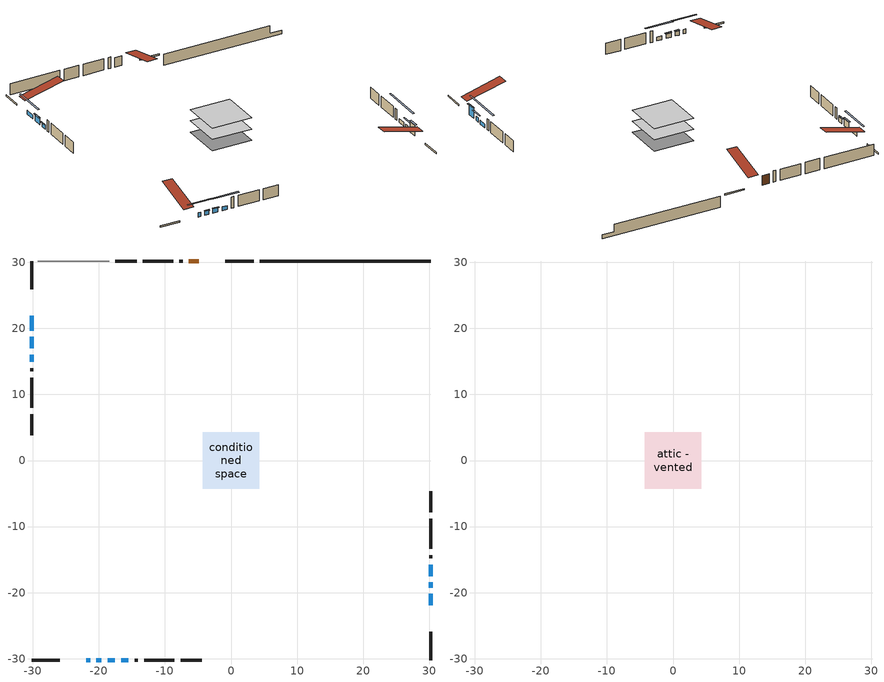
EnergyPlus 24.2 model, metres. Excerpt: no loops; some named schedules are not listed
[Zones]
conditioned space
 floor adiabatic (AdiabaticFloorConstruction): -4.3,-4.3 -4.3,4.3 4.3,4.3 4.3,-4.3 z1.37
 floor foundation (Slab1 construction): -4.3,-4.3 -4.3,4.3 4.3,4.3 4.3,-4.3 z-1.07
 wall outside (RimJoist1 construction): 3.41,30.19 -0.85,30.19 / -30.19,-30.19 -25.92,-30.19 / -30.19,30.19 -30.19,25.92 / 30.19,-30.19 30.19,-25.92 z1.37:1.67
 wall outside (AdiabaticWallConstruction 1): -4.89,30.19 -6.37,30.19 z1.37:3.4
 wall outside (AdiabaticWallConstruction): -21.88,-30.19 -21.32,-30.19 / 30.19,-19.22 30.19,-18.41 / -18.68,-30.19 -17.56,-30.19 / -30.19,16.03 -30.19,14.91 z1.37:2.29; -30.19,21.88 -30.19,19.64 / 30.19,-17.48 30.19,-15.75 z1.37:2.18; 30.19,-21.88 30.19,-20.15 z1.37:3.6; -20.4,-30.19 -19.61,-30.19 z1.37:2.26; -30.19,18.71 -30.19,16.96 z1.37:2.82; -16.63,-30.19 -15.51,-30.19 z1.37:2.19
 wall outside (Wall1 construction): -7.3,30.19 -7.81,30.19 / -14.58,-30.19 -14.07,-30.19 / -30.19,13.98 -30.19,13.48 / 30.19,-14.82 30.19,-14.31 z1.37:3.81
 wall outside (Wall2 construction): -8.74,30.19 -13.33,30.19 / -13.15,-30.19 -8.55,-30.19 / -30.19,12.55 -30.19,7.96 / 30.19,-13.39 30.19,-8.79 z1.37:3.81
 wall outside (Wall3 construction): -14.26,30.19 -17.49,30.19 / -7.63,-30.19 -4.39,-30.19 / -30.19,7.03 -30.19,3.79 / 30.19,-7.87 30.19,-4.63 z1.37:3.81
 wall foundation (FoundationWall1 construction): 4.34,30.19,-1.07 4.34,30.19,1.37 27.6,30.19,1.37 27.6,30.19,-0.23 30.19,30.19,-0.23 30.19,30.19,-1.07
 wall adiabatic (Wall4 construction): -18.42,30.19 -29.26,30.19 z1.37:3.81
 window (WindowConstruction 6): -21.88,-30.19 -21.32,-30.19 z1.37:2.28
 window (WindowConstruction 9): -30.19,21.88 -30.19,19.64 z1.37:2.18
 window (WindowConstruction): 30.19,-21.88 30.19,-20.15 z1.37:3.6
 window (WindowConstruction 1): 30.19,-19.22 30.19,-18.41 z1.37:2.28
 window (WindowConstruction 2): -20.39,-30.19 -19.61,-30.19 z1.37:2.26
 window (WindowConstruction 3): -18.68,-30.19 -17.56,-30.19 z1.37:2.28
 window (WindowConstruction 4): -30.19,18.71 -30.19,16.96 z1.37:2.82
 window (WindowConstruction 5): -30.19,16.03 -30.19,14.91 z1.37:2.28
 window (WindowConstruction 7): 30.19,-17.48 30.19,-15.75 z1.37:2.18
 window (WindowConstruction 8): -16.63,-30.19 -15.51,-30.19 z1.37:2.18
 door (Door): -4.9,30.19 -6.37,30.19 z1.37:3.4
 ceiling adiabatic (AdiabaticFloorConstruction): 4.3,-4.3 4.3,4.3 -4.3,4.3 -4.3,-4.3 z1.37
attic - vented
 floor to conditioned space (Floor1 construction Reversed): -4.3,-4.3 -4.3,4.3 4.3,4.3 4.3,-4.3 z3.81
 roof outside (Roof1 construction): -3.97,30.19,3.81 -3.97,21.71,5.93 -1.78,21.71,5.93 -1.78,30.19,3.81; -22.81,-30.19,3.81 -22.81,-21.71,5.93 -24.99,-21.71,5.93 -24.99,-30.19,3.81; -30.19,22.81,3.81 -21.71,22.81,5.93 -21.71,24.99,5.93 -30.19,24.99,3.81; 30.19,-22.81,3.81 21.71,-22.81,5.93 21.71,-24.99,5.93 30.19,-24.99,3.81
shading: -18.88,-30.19 -24.32,-30.19 -24.32,-30.49 -18.88,-30.49 z4.73; -30.19,17.2 -30.19,24.32 -30.49,24.32 -30.49,17.2 z4.63; 30.19,-20 30.19,-22.03 30.49,-22.03 30.49,-20 z3.75; 30.19,-17.5 30.19,-20.13 30.49,-20.13 30.49,-17.5 z3.2; -19.46,-30.19 -20.54,-30.19 -20.54,-30.49 -19.46,-30.49 z2.41; -17.41,-30.19 -18.83,-30.19 -18.83,-30.49 -17.41,-30.49 z2.43; -30.19,16.81 -30.19,18.86 -30.49,18.86 -30.49,16.81 z2.97; -30.19,14.76 -30.19,16.18 -30.49,16.18 -30.49,14.76 z2.43; 30.19,-12.09 30.19,-21.14 30.49,-21.14 30.49,-12.09 z5.84; -13.07,-30.19 -19.07,-30.19 -19.07,-30.49 -13.07,-30.49 z4.63
[Building]
Building 1: Terrain=Suburbs
[Site:Location]
Windsor AP_ON: Latitude {deg}=42.28; Longitude {deg}=-82.96; Time Zone {hr}=-5; Elevation {m}=190; Keep Site Location Information=Yes
[Site:GroundTemperature:Shallow]
6.34957, 4.46684, 4.31606, 5.20952, 8.79623, 12.3662, 15.4612, 17.4219, 17.5884, 15.9938, 12.9777, 9.51722
[Site:WaterMainsTemperature]
Calculation Method=Schedule; Temperature Schedule=mains temperature schedule
[Material] Roughness=Rough; Thermal Absorptance=0.9
Name | Thickness {m} | Conductivity {W/m-K} | Density {kg/m3} | Specific Heat {J/kg-K} | Solar Absorptance | Visible Absorptance
asphalt or fiberglass shingles | 0.00635 | 0.162714 | 1121.4 | 1465.45 | 0.4 | 0.4
ceiling loosefill ins | 0.169333 | 0.0480833 | 16.02 | 1046.75 | 0.7 | 0.7
ceiling stud and cavity | 0.1397 | 0.511843 | 65.682 | 1177.47 | 0.7 | 0.7
concrete 4.0 in. | 0.1016 | 1.803125 | 2242.8 | 837.4 | 0.7 | 0.7
concrete 8.0 in. | 0.2032 | 1.803125 | 2242.8 | 837.4 | 0.7 | 0.7
door material | 0.04445 | 0.053851 | 512.64 | 1214.23 | 0.7 | 0.7
floor covering | 0.0127 | 0.0433444 | 54.468 | 1339.84 | 0.6 | 0.6
floor rigid ins; wall rigid ins | 0.512978 | 0.029427 | 32.04 | 1214.23 | 0.7 | 0.7
floor stud and cavity | 0.1397 | 1.75129 | 37.0049 | 1207.88 | 0.7 | 0.7
furniture material conditioned space 1 | 0.1524 | 0.115458 | 640.8 | 1214.23 | 0.6 | 0.6
gypsum board | 0.0127 | 0.160291 | 801 | 837.4 | 0.6 | 0.6
osb sheathing 0.5 in. | 0.0127 | 0.115458 | 512.64 | 1214.23 | 0.7 | 0.7
osb sheathing 0.5 in. 1 | 0.0127 | 0.115458 | 512.64 | 1214.23 | 0.4 | 0.4
osb sheathing 0.75 in. | 0.01905 | 0.115458 | 512.64 | 1214.23 | 0.7 | 0.7
osb sheathing 2.0 in. | 0.0508 | 0.115458 | 512.64 | 1214.23 | 0.7 | 0.7
rim joist rigid ins | 0.051816 | 0.029427 | 32.04 | 1214.23 | 0.7 | 0.7
rim joist stud and cavity | 0.0508 | 0.256263 | 125.044 | 1163.47 | 0.6 | 0.6
wall stud and cavity | 0.1397 | 0.090055 | 139.0536 | 1170.24 | 0.7 | 0.7
wall stud and cavity 1 | 0.1397 | 0.0793383 | 139.0536 | 1170.24 | 0.7 | 0.7
wall stud and cavity 2 | 0.1397 | 0.0837583 | 139.0536 | 1170.24 | 0.7 | 0.7
wall stud and cavity 3 | 0.1397 | 0.0726178 | 139.0536 | 1170.24 | 0.7 | 0.7
wall stud and cavity 4 | 0.0889 | 0.380278 | 52.3479 | 1209.89 | 0.7 | 0.7
wall stud and cavity 5 | 0.0889 | 0.391764 | 83.0341 | 1211.67 | 0.7 | 0.7
wood siding | 0.0254 | 0.102417 | 544.68 | 1172.36 | 0.4 | 0.4
wood siding 1; wood siding 2; wood siding 3 | 0.0254 | 0.102417 | 544.68 | 1172.36 | 0.7 | 0.7
[WindowMaterial:SimpleGlazingSystem]
Name | U-Factor {W/m2-K} | Solar Heat Gain Coefficient
WindowMaterial | 2.79471 | 0.64
WindowMaterial 1 | 2.76689 | 0.63
WindowMaterial 2 | 2.76973 | 0.49
WindowMaterial 3 | 2.77825 | 0.53
WindowMaterial 4 | 2.78676 | 0.69
WindowMaterial 5 | 2.75553 | 0.6
WindowMaterial 6 | 2.78165 | 0.56
WindowMaterial 7 | 2.77541 | 0.52
[Construction]
AdiabaticFloorConstruction: floor stud and cavity, floor rigid ins, osb sheathing 0.75 in., floor covering
AdiabaticWallConstruction: wood siding 2, wall rigid ins, wall stud and cavity 4, gypsum board
AdiabaticWallConstruction 1: wood siding 3, wall rigid ins, wall stud and cavity 4, gypsum board
Door: door material
Floor1 construction Reversed: gypsum board, ceiling stud and cavity, ceiling loosefill ins
FoundationWall1 construction: concrete 8.0 in.
furniture construction conditioned space 1: furniture material conditioned space 1
PartitionWallConstruction: gypsum board, wall stud and cavity 5, gypsum board
RimJoist1 construction: wood siding 1, rim joist rigid ins, osb sheathing 2.0 in., rim joist stud and cavity
Roof1 construction: asphalt or fiberglass shingles
Slab1 construction: concrete 4.0 in.
Wall1 construction: wood siding, osb sheathing 0.5 in., wall stud and cavity, gypsum board
Wall2 construction: wood siding, osb sheathing 0.5 in., wall stud and cavity 1, gypsum board
Wall3 construction: wood siding, osb sheathing 0.5 in., wall stud and cavity 2, gypsum board
Wall4 construction: osb sheathing 0.5 in. 1, wall stud and cavity 3, gypsum board
WindowConstruction: WindowMaterial
WindowConstruction 1: WindowMaterial 1
WindowConstruction 2: WindowMaterial 2
WindowConstruction 3; WindowConstruction 5: WindowMaterial 3
WindowConstruction 4: WindowMaterial 4
WindowConstruction 6: WindowMaterial 5
WindowConstruction 7: WindowMaterial 6
WindowConstruction 8; WindowConstruction 9: WindowMaterial 7
[Zone] Multiplier=1; Part of Total Floor Area=Yes
Name | Volume {m3}
attic - vented | 25.7528
conditioned space | 378.1
[Space]
Name | Zone | Volume {m3}
attic - vented 1 | attic - vented | 25.7528
conditioned space 1 | conditioned space | 378.1
[ZoneInfiltration:EffectiveLeakageArea]
infil attic - vented 1: Zone or Space=attic - vented 1; Schedule=Always On Discrete; Effective Air Leakage Area {cm2}=3290.67; Stack Coefficient=0.000147338; Wind Coefficient=8.2012e-06
[ZoneMixing]
whole house fan mix: Zone or Space=attic - vented; Schedule=Always On Continuous; Design Flow Rate Calculation Method=Flow/Zone; Design Flow Rate {m3/s}=0; Source Zone or Space=conditioned space
[SurfaceProperty:ExposedFoundationPerimeter]
Slab1: Exposed Perimeter Calculation Method=TotalExposedPerimeter; Total Exposed Perimeter {m}=25.847
[InternalMass] Zone or ZoneList=conditioned space; Space or SpaceList=conditioned space 1
Name | Construction | Surface Area {m2}
furniture mass conditioned space 1 | furniture construction conditioned space 1 | 59.216
partition wall mass | PartitionWallConstruction | 148.04
[Lights]
interior lighting: Zone or ZoneList or Space or SpaceList=conditioned space 1; Schedule=interior lighting schedule; Design Level Calculation Method=LightingLevel; Lighting Level {W}=343.2; Return Air Fraction=0; Fraction Radiant=0.6; Fraction Visible=0.2; Fraction Replaceable=1
[People]
occupants: Zone or ZoneList or Space or SpaceList=conditioned space 1; Number of People Schedule=occupants schedule; Number of People Calculation Method=People; Number of People=3; Fraction Radiant=0.314171; Sensible Heat Fraction=0.56303; Activity Level Schedule=occupants activity schedule; Carbon Dioxide Generation Rate {m3/s-W}=0; Enable ASHRAE 55 Comfort Warnings=No; Mean Radiant Temperature Calculation Type=EnclosureAveraged
[ElectricEquipment] Zone or ZoneList or Space or SpaceList=conditioned space 1; Design Level Calculation Method=EquipmentLevel
Name | Schedule | Design Level {W} | Fraction Latent | Fraction Radiant | Fraction Lost
clothes dryer | clothes dryer schedule | 140.772 | 0.015 | 0.081 | 0.85
clothes washer | clothes washer schedule | 32.1985 | 0.03 | 0.162 | 0.7
cooking range | cooking range schedule | 208.969 | 0.08 | 0.432 | 0.2
dishwasher | dishwasher schedule | 66.8632 | 0.3 | 0.18 | 0.4
fridge | fridge schedule | 72.9452 | 0 | 0.6 | 0
mech vent house fan | mech vent house fan schedule | 0 | 0 | 0 | 1
mech vent house fan cfis | mech vent house fan cfis schedule | 0 | 0 | 0 | 0
misc plug loads | misc plug loads schedule | 494.7 | 0.045 | 0.513 | 0.1
whole house fan | Always On Discrete | 0 | 0 | 0 | 1
[OtherEquipment] Zone or ZoneList or Space or SpaceList=conditioned space 1; Design Level Calculation Method=EquipmentLevel
Name | Fuel Type | Schedule | Design Level {W} | Fraction Latent | Fraction Radiant | Fraction Lost
clothes dryer 1 | Electricity | clothes dryer schedule | 0 | 0.015 | 0.081 | 0.85
cooking range 1 | Electricity | cooking range schedule | 0 | 0.08 | 0.432 | 0.2
general water use latent | None | general water use schedule | 59.3978 | 1 | 0 | 0
general water use sensible | None | general water use schedule | -58.539 | 0 | 0.6 | 0
mech vent house fan latent load | None | Always On Discrete | 0 | 1 | 0 | 0
mech vent house fan sensible load | None | Always On Discrete | 0 | 0 | 0 | 0
water heater energy adjustment1 | NaturalGas | Always On Discrete | 0.01 | 0 | 0 | 1
[ZoneInfiltration:DesignFlowRate] Zone or ZoneList or Space or SpaceList=conditioned space 1; Schedule=Always On Discrete; Design Flow Rate Calculation Method=Flow/Zone; Design Flow Rate {m3/s}=0
infil flow; natural vent flow; whole house fan flow
[AvailabilityManager:Scheduled]
central ac and furnace airloop Availability Manager: Schedule=Always On Discrete
[Foundation:Kiva]
Foundation Kiva 1: Initial Indoor Air Temperature {C}=18; Wall Height Above Grade {m}=1.36998; Wall Depth Below Slab {m}=0.2032
[Foundation:Kiva:Settings]
Soil Conductivity {W/m-K}=0.849921; Soil Density {kg/m3}=1842.3; Soil Specific Heat {J/kg-K}=418.7; Ground Solar Absorptivity=0.9; Ground Thermal Absorptivity=0.9; Ground Surface Roughness {m}=0.03; Far-Field Width {m}=40; Deep-Ground Boundary Condition=ZeroFlux; Deep-Ground Depth {m}=40; Minimum Cell Dimension {m}=0.2; Maximum Cell Growth Coefficient=3; Simulation Timestep=Timestep
[Exterior:Lights]
exterior lighting: Schedule=exterior lighting schedule; Design Level {W}=75.6
[EnergyManagementSystem:GlobalVariable]
central_ac_and_furnace_airloop_Fan_RTF
infil_program_Qfan
infil_program_Qinf
natural_vent_program_Qnv
natural_vent_program_Qwhf
[EnergyManagementSystem:Sensor]
Name | Output:Variable or Output:Meter Index Key | Output:Variable or Output:Meter
airflow_gain | infil flow | Infiltration Sensible Heat Gain Energy
airflow_gain_1 | natural vent flow | Infiltration Sensible Heat Gain Energy
airflow_gain_2 | whole house fan flow | Infiltration Sensible Heat Gain Energy
airflow_loss | infil flow | Infiltration Sensible Heat Loss Energy
airflow_loss_1 | natural vent flow | Infiltration Sensible Heat Loss Energy
airflow_loss_2 | whole house fan flow | Infiltration Sensible Heat Loss Energy
clg_load_cond |  | Cooling:EnergyTransfer:Zone:CONDITIONED SPACE
clg_sp_s; clg_sp_s_1 | cooling setpoint | Schedule Value
clothes_dryer_exhaust_0_sch_s | clothes dryer exhaust 0 schedule | Schedule Value
cool_season | cooling season schedule | Schedule Value
htg_load_cond |  | Heating:EnergyTransfer:Zone:CONDITIONED SPACE
htg_sp_s; htg_sp_s_1 | heating setpoint | Schedule Value
ig_ee_conv | clothes dryer | Electric Equipment Convective Heating Energy
ig_ee_conv_2 | cooking range | Electric Equipment Convective Heating Energy
ig_ee_conv_4 | fridge | Electric Equipment Convective Heating Energy
ig_ee_conv_5 | misc plug loads | Electric Equipment Convective Heating Energy
ig_ee_conv_6 | whole house fan | Electric Equipment Convective Heating Energy
ig_ee_rad | clothes dryer | Electric Equipment Radiant Heating Energy
ig_ee_rad_2 | cooking range | Electric Equipment Radiant Heating Energy
ig_ee_rad_4 | fridge | Electric Equipment Radiant Heating Energy
ig_ee_rad_5 | misc plug loads | Electric Equipment Radiant Heating Energy
ig_ee_rad_6 | whole house fan | Electric Equipment Radiant Heating Energy
ig_lgt_conv | interior lighting | Lights Convective Heating Energy
ig_lgt_rad | interior lighting | Lights Radiant Heating Energy
ig_lgt_vis | interior lighting | Lights Visible Radiation Heating Energy
ig_oe_conv | clothes dryer 1 | Other Equipment Convective Heating Energy
ig_oe_conv_1 | cooking range 1 | Other Equipment Convective Heating Energy
ig_oe_conv_2 | general water use latent | Other Equipment Convective Heating Energy
ig_oe_conv_3 | general water use sensible | Other Equipment Convective Heating Energy
ig_oe_conv_4 | water heater energy adjustment1 | Other Equipment Convective Heating Energy
ig_oe_rad | clothes dryer 1 | Other Equipment Radiant Heating Energy
ig_oe_rad_1 | cooking range 1 | Other Equipment Radiant Heating Energy
ig_oe_rad_2 | general water use latent | Other Equipment Radiant Heating Energy
ig_oe_rad_3 | general water use sensible | Other Equipment Radiant Heating Energy
ig_oe_rad_4 | water heater energy adjustment1 | Other Equipment Radiant Heating Energy
ig_ppl_conv | occupants | People Convective Heating Energy
ig_ppl_rad | occupants | People Radiant Heating Energy
im_conv | furniture mass conditioned space 1 | Surface Inside Face Convection Heat Gain Energy
im_conv_1 | partition wall mass | Surface Inside Face Convection Heat Gain Energy
im_ig | furniture mass conditioned space 1 | Surface Inside Face Internal Gains Radiation Heat Gain Energy
im_ig_1 | partition wall mass | Surface Inside Face Internal Gains Radiation Heat Gain Energy
im_lgt | furniture mass conditioned space 1 | Surface Inside Face Lights Radiation Heat Gain Energy
im_lgt_1 | partition wall mass | Surface Inside Face Lights Radiation Heat Gain Energy
im_sol | furniture mass conditioned space 1 | Surface Inside Face Solar Radiation Heat Gain Energy
im_sol_1 | partition wall mass | Surface Inside Face Solar Radiation Heat Gain Energy
im_surf | furniture mass conditioned space 1 | Surface Inside Face Net Surface Thermal Radiation Heat Gain Energy
im_surf_1 | partition wall mass | Surface Inside Face Net Surface Thermal Radiation Heat Gain Energy
mv_conv | mech vent house fan | Electric Equipment Convective Heating Energy
mv_conv_1 | mech vent house fan cfis | Electric Equipment Convective Heating Energy
mv_conv_2 | mech vent house fan latent load | Other Equipment Convective Heating Energy
mv_conv_3 | mech vent house fan sensible load | Other Equipment Convective Heating Energy
mv_rad | mech vent house fan | Electric Equipment Radiant Heating Energy
mv_rad_1 | mech vent house fan cfis | Electric Equipment Radiant Heating Energy
mv_rad_2 | mech vent house fan latent load | Other Equipment Radiant Heating Energy
mv_rad_3 | mech vent house fan sensible load | Other Equipment Radiant Heating Energy
natural_vent_s | natural vent schedule | Schedule Value
out_pb_s |  | Site Outdoor Air Barometric Pressure
out_wt_s |  | Site Outdoor Air Humidity Ratio
site_vw_s |  | Site Wind Speed
ss_back_out | Window1 | Surface Window Shortwave from Zone Back Out Window Heat Transfer Rate
ss_back_out_1 | Window10 | Surface Window Shortwave from Zone Back Out Window Heat Transfer Rate
ss_back_out_2 | Window2 | Surface Window Shortwave from Zone Back Out Window Heat Transfer Rate
ss_back_out_3 | Window3 | Surface Window Shortwave from Zone Back Out Window Heat Transfer Rate
ss_back_out_4 | Window4 | Surface Window Shortwave from Zone Back Out Window Heat Transfer Rate
ss_back_out_5 | Window5 | Surface Window Shortwave from Zone Back Out Window Heat Transfer Rate
ss_back_out_6 | Window6 | Surface Window Shortwave from Zone Back Out Window Heat Transfer Rate
ss_back_out_7 | Window7 | Surface Window Shortwave from Zone Back Out Window Heat Transfer Rate
ss_back_out_8 | Window8 | Surface Window Shortwave from Zone Back Out Window Heat Transfer Rate
ss_back_out_9 | Window9 | Surface Window Shortwave from Zone Back Out Window Heat Transfer Rate
ss_conv | Door1 | Surface Inside Face Convection Heat Gain Energy
ss_conv_1 | Window1 | Surface Inside Face Convection Heat Gain Energy
ss_conv_10 | Window9 | Surface Inside Face Convection Heat Gain Energy
ss_conv_2 | Window10 | Surface Inside Face Convection Heat Gain Energy
ss_conv_3 | Window2 | Surface Inside Face Convection Heat Gain Energy
ss_conv_4 | Window3 | Surface Inside Face Convection Heat Gain Energy
ss_conv_5 | Window4 | Surface Inside Face Convection Heat Gain Energy
ss_conv_6 | Window5 | Surface Inside Face Convection Heat Gain Energy
ss_conv_7 | Window6 | Surface Inside Face Convection Heat Gain Energy
ss_conv_8 | Window7 | Surface Inside Face Convection Heat Gain Energy
ss_conv_9 | Window8 | Surface Inside Face Convection Heat Gain Energy
ss_ig | Door1 | Surface Inside Face Internal Gains Radiation Heat Gain Energy
ss_ig_1 | Window1 | Surface Inside Face Internal Gains Radiation Heat Gain Energy
ss_ig_10 | Window9 | Surface Inside Face Internal Gains Radiation Heat Gain Energy
ss_ig_2 | Window10 | Surface Inside Face Internal Gains Radiation Heat Gain Energy
ss_ig_3 | Window2 | Surface Inside Face Internal Gains Radiation Heat Gain Energy
ss_ig_4 | Window3 | Surface Inside Face Internal Gains Radiation Heat Gain Energy
ss_ig_5 | Window4 | Surface Inside Face Internal Gains Radiation Heat Gain Energy
ss_ig_6 | Window5 | Surface Inside Face Internal Gains Radiation Heat Gain Energy
ss_ig_7 | Window6 | Surface Inside Face Internal Gains Radiation Heat Gain Energy
ss_ig_8 | Window7 | Surface Inside Face Internal Gains Radiation Heat Gain Energy
ss_ig_9 | Window8 | Surface Inside Face Internal Gains Radiation Heat Gain Energy
ss_lgt | Door1 | Surface Inside Face Lights Radiation Heat Gain Energy
ss_sol | Door1 | Surface Inside Face Solar Radiation Heat Gain Energy
ss_surf | Door1 | Surface Inside Face Net Surface Thermal Radiation Heat Gain Energy
ss_surf_1 | Window1 | Surface Inside Face Net Surface Thermal Radiation Heat Gain Energy
ss_surf_10 | Window9 | Surface Inside Face Net Surface Thermal Radiation Heat Gain Energy
ss_surf_2 | Window10 | Surface Inside Face Net Surface Thermal Radiation Heat Gain Energy
ss_surf_3 | Window2 | Surface Inside Face Net Surface Thermal Radiation Heat Gain Energy
ss_surf_4 | Window3 | Surface Inside Face Net Surface Thermal Radiation Heat Gain Energy
ss_surf_5 | Window4 | Surface Inside Face Net Surface Thermal Radiation Heat Gain Energy
ss_surf_6 | Window5 | Surface Inside Face Net Surface Thermal Radiation Heat Gain Energy
ss_surf_7 | Window6 | Surface Inside Face Net Surface Thermal Radiation Heat Gain Energy
ss_surf_8 | Window7 | Surface Inside Face Net Surface Thermal Radiation Heat Gain Energy
ss_surf_9 | Window8 | Surface Inside Face Net Surface Thermal Radiation Heat Gain Energy
ss_trans_in | Window1 | Surface Window Transmitted Solar Radiation Rate
ss_trans_in_1 | Window10 | Surface Window Transmitted Solar Radiation Rate
ss_trans_in_2 | Window2 | Surface Window Transmitted Solar Radiation Rate
ss_trans_in_3 | Window3 | Surface Window Transmitted Solar Radiation Rate
ss_trans_in_4 | Window4 | Surface Window Transmitted Solar Radiation Rate
ss_trans_in_5 | Window5 | Surface Window Transmitted Solar Radiation Rate
ss_trans_in_6 | Window6 | Surface Window Transmitted Solar Radiation Rate
ss_trans_in_7 | Window7 | Surface Window Transmitted Solar Radiation Rate
ss_trans_in_8 | Window8 | Surface Window Transmitted Solar Radiation Rate
ss_trans_in_9 | Window9 | Surface Window Transmitted Solar Radiation Rate
ss_trans_out | Window1 | Surface Inside Face Initial Transmitted Diffuse Transmitted Out Window Solar Radiation Rate
ss_trans_out_1 | Window10 | Surface Inside Face Initial Transmitted Diffuse Transmitted Out Window Solar Radiation Rate
ss_trans_out_2 | Window2 | Surface Inside Face Initial Transmitted Diffuse Transmitted Out Window Solar Radiation Rate
ss_trans_out_3 | Window3 | Surface Inside Face Initial Transmitted Diffuse Transmitted Out Window Solar Radiation Rate
ss_trans_out_4 | Window4 | Surface Inside Face Initial Transmitted Diffuse Transmitted Out Window Solar Radiation Rate
ss_trans_out_5 | Window5 | Surface Inside Face Initial Transmitted Diffuse Transmitted Out Window Solar Radiation Rate
ss_trans_out_6 | Window6 | Surface Inside Face Initial Transmitted Diffuse Transmitted Out Window Solar Radiation Rate
ss_trans_out_7 | Window7 | Surface Inside Face Initial Transmitted Diffuse Transmitted Out Window Solar Radiation Rate
ss_trans_out_8 | Window8 | Surface Inside Face Initial Transmitted Diffuse Transmitted Out Window Solar Radiation Rate
ss_trans_out_9 | Window9 | Surface Inside Face Initial Transmitted Diffuse Transmitted Out Window Solar Radiation Rate
s_conv | Floor1 | Surface Inside Face Convection Heat Gain Energy
s_conv_1 | FoundationWall1 | Surface Inside Face Convection Heat Gain Energy
s_conv_10 | Wall1:180 | Surface Inside Face Convection Heat Gain Energy
s_conv_11 | Wall1:270 | Surface Inside Face Convection Heat Gain Energy
s_conv_12 | Wall1:90 | Surface Inside Face Convection Heat Gain Energy
s_conv_13 | Wall2:0 | Surface Inside Face Convection Heat Gain Energy
s_conv_14 | Wall2:180 | Surface Inside Face Convection Heat Gain Energy
s_conv_15 | Wall2:270 | Surface Inside Face Convection Heat Gain Energy
s_conv_16 | Wall2:90 | Surface Inside Face Convection Heat Gain Energy
s_conv_17 | Wall3:0 | Surface Inside Face Convection Heat Gain Energy
s_conv_18 | Wall3:180 | Surface Inside Face Convection Heat Gain Energy
s_conv_19 | Wall3:270 | Surface Inside Face Convection Heat Gain Energy
s_conv_2 | inferred conditioned ceiling | Surface Inside Face Convection Heat Gain Energy
s_conv_20 | Wall3:90 | Surface Inside Face Convection Heat Gain Energy
s_conv_21 | Wall4 | Surface Inside Face Convection Heat Gain Energy
s_conv_3 | inferred conditioned floor | Surface Inside Face Convection Heat Gain Energy
s_conv_4 | RimJoist1:0 | Surface Inside Face Convection Heat Gain Energy
s_conv_5 | RimJoist1:180 | Surface Inside Face Convection Heat Gain Energy
s_conv_6 | RimJoist1:270 | Surface Inside Face Convection Heat Gain Energy
s_conv_7 | RimJoist1:90 | Surface Inside Face Convection Heat Gain Energy
s_conv_8 | Slab1 | Surface Inside Face Convection Heat Gain Energy
s_conv_9 | Wall1:0 | Surface Inside Face Convection Heat Gain Energy
s_ig | Floor1 | Surface Inside Face Internal Gains Radiation Heat Gain Energy
s_ig_1 | FoundationWall1 | Surface Inside Face Internal Gains Radiation Heat Gain Energy
s_ig_10 | Wall1:180 | Surface Inside Face Internal Gains Radiation Heat Gain Energy
s_ig_11 | Wall1:270 | Surface Inside Face Internal Gains Radiation Heat Gain Energy
s_ig_12 | Wall1:90 | Surface Inside Face Internal Gains Radiation Heat Gain Energy
s_ig_13 | Wall2:0 | Surface Inside Face Internal Gains Radiation Heat Gain Energy
s_ig_14 | Wall2:180 | Surface Inside Face Internal Gains Radiation Heat Gain Energy
s_ig_15 | Wall2:270 | Surface Inside Face Internal Gains Radiation Heat Gain Energy
s_ig_16 | Wall2:90 | Surface Inside Face Internal Gains Radiation Heat Gain Energy
s_ig_17 | Wall3:0 | Surface Inside Face Internal Gains Radiation Heat Gain Energy
